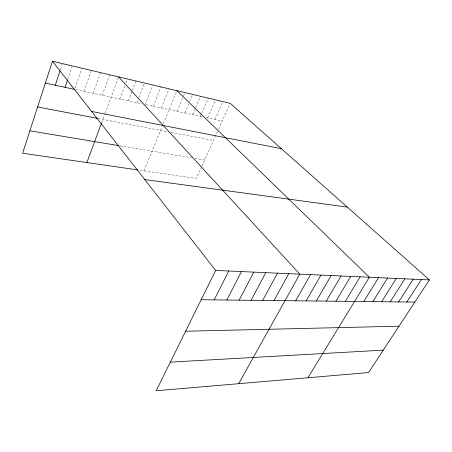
<?xml version="1.0" encoding="UTF-8"?>
<svg xmlns="http://www.w3.org/2000/svg" width="452" height="452" viewBox="0 0 452 452"><rect width="100%" height="100%" fill="white"/><g stroke="black" fill="none" stroke-linecap="round" stroke-linejoin="round"><path stroke-width="0.34" stroke-dasharray="2.26 1.69" d="M60.483 69.501L62.223 64.257M67.721 79.292L72.015 66.591M75.015 88.044L81.631 68.857M83.942 91.377L91.298 70.433M93.152 93.355L100.57 72.625M102.197 95.293L109.666 74.778M101.706 122.515L104.898 113.904M105.124 113.294L118.605 76.891M119.814 99.067L124.938 85.456M125.916 82.857L127.379 78.97M128.385 100.909L132.069 91.281M132.317 90.637L136.001 81.01M136.815 102.717L137.837 100.09M138.854 97.462L144.47 83.015M145.098 104.491L152.533 85.637M153.239 106.237L160.968 86.92M161.245 107.955L169.008 88.824M143.939 170.822L162.115 126.65M163.398 123.537L176.913 90.694M177.088 111.35L183.297 96.468M183.568 95.824L184.913 92.587M184.924 113.028L188.721 104.062M189.8 101.497L192.784 94.451M192.631 114.684L195.349 108.339M195.62 107.7L200.513 96.282M200.208 116.305L201.298 113.791M201.575 113.164L208.118 98.078M207.66 117.904L215.593 99.847M214.994 119.475L222.943 101.587M201.615 166.788L196.383 178.421L137.476 169.884M201.891 166.172L217.406 131.679M218.469 129.323L230.175 103.299M120.057 145.849L191.563 157.782M194.874 158.33L204.683 159.968M98.107 118.492L168.511 131.899M171.116 132.396L213.457 140.459M75.902 89.654L141.645 103.751M145.776 104.638L202.242 116.74M206.304 117.616L222.203 121.023"/><path stroke-width="0.68" d="M52.449 61.235L215.666 270.432L156.166 390.765L368.589 372.555L429.4 279.895L230.175 103.299L52.449 61.235L22.6 153.234L137.476 169.884M55.274 85.23L60.048 70.811M65.003 87.321L67.495 79.964M86.88 162.55L101.48 123.136M214.186 299.891L228.746 271.008M226.825 300.026L241.447 271.573M239.114 300.162L253.787 272.115M251.058 300.297L265.77 272.646M262.68 300.422L277.426 273.166M273.985 300.546L288.76 273.669M238.679 383.691L299.789 274.155L118.605 76.891M295.715 300.789L310.518 274.63M306.157 300.902L320.965 275.093M316.327 301.015L331.141 275.545M326.248 301.122L341.057 275.98M335.915 301.23L350.718 276.409M345.345 301.337L360.142 276.827M307.953 377.753L369.329 277.234L176.913 90.694M363.798 301.541L378.556 277.641M372.821 301.637L387.556 278.042M381.629 301.733L396.336 278.432M390.229 301.829L404.902 278.811M398.619 301.925L413.264 279.178M406.817 302.015L421.428 279.539M170.319 362.137L383.296 350.147M185.602 331.226L399.003 326.208M201.168 299.744L414.823 302.1M215.666 270.432L429.4 279.895M144.781 179.574L347.272 207.095M29.877 130.809L118.667 145.617M37.606 106.971L97.429 118.367M91.637 111.463L281.37 148.68M45.353 83.106L74.563 89.366"/></g></svg>
